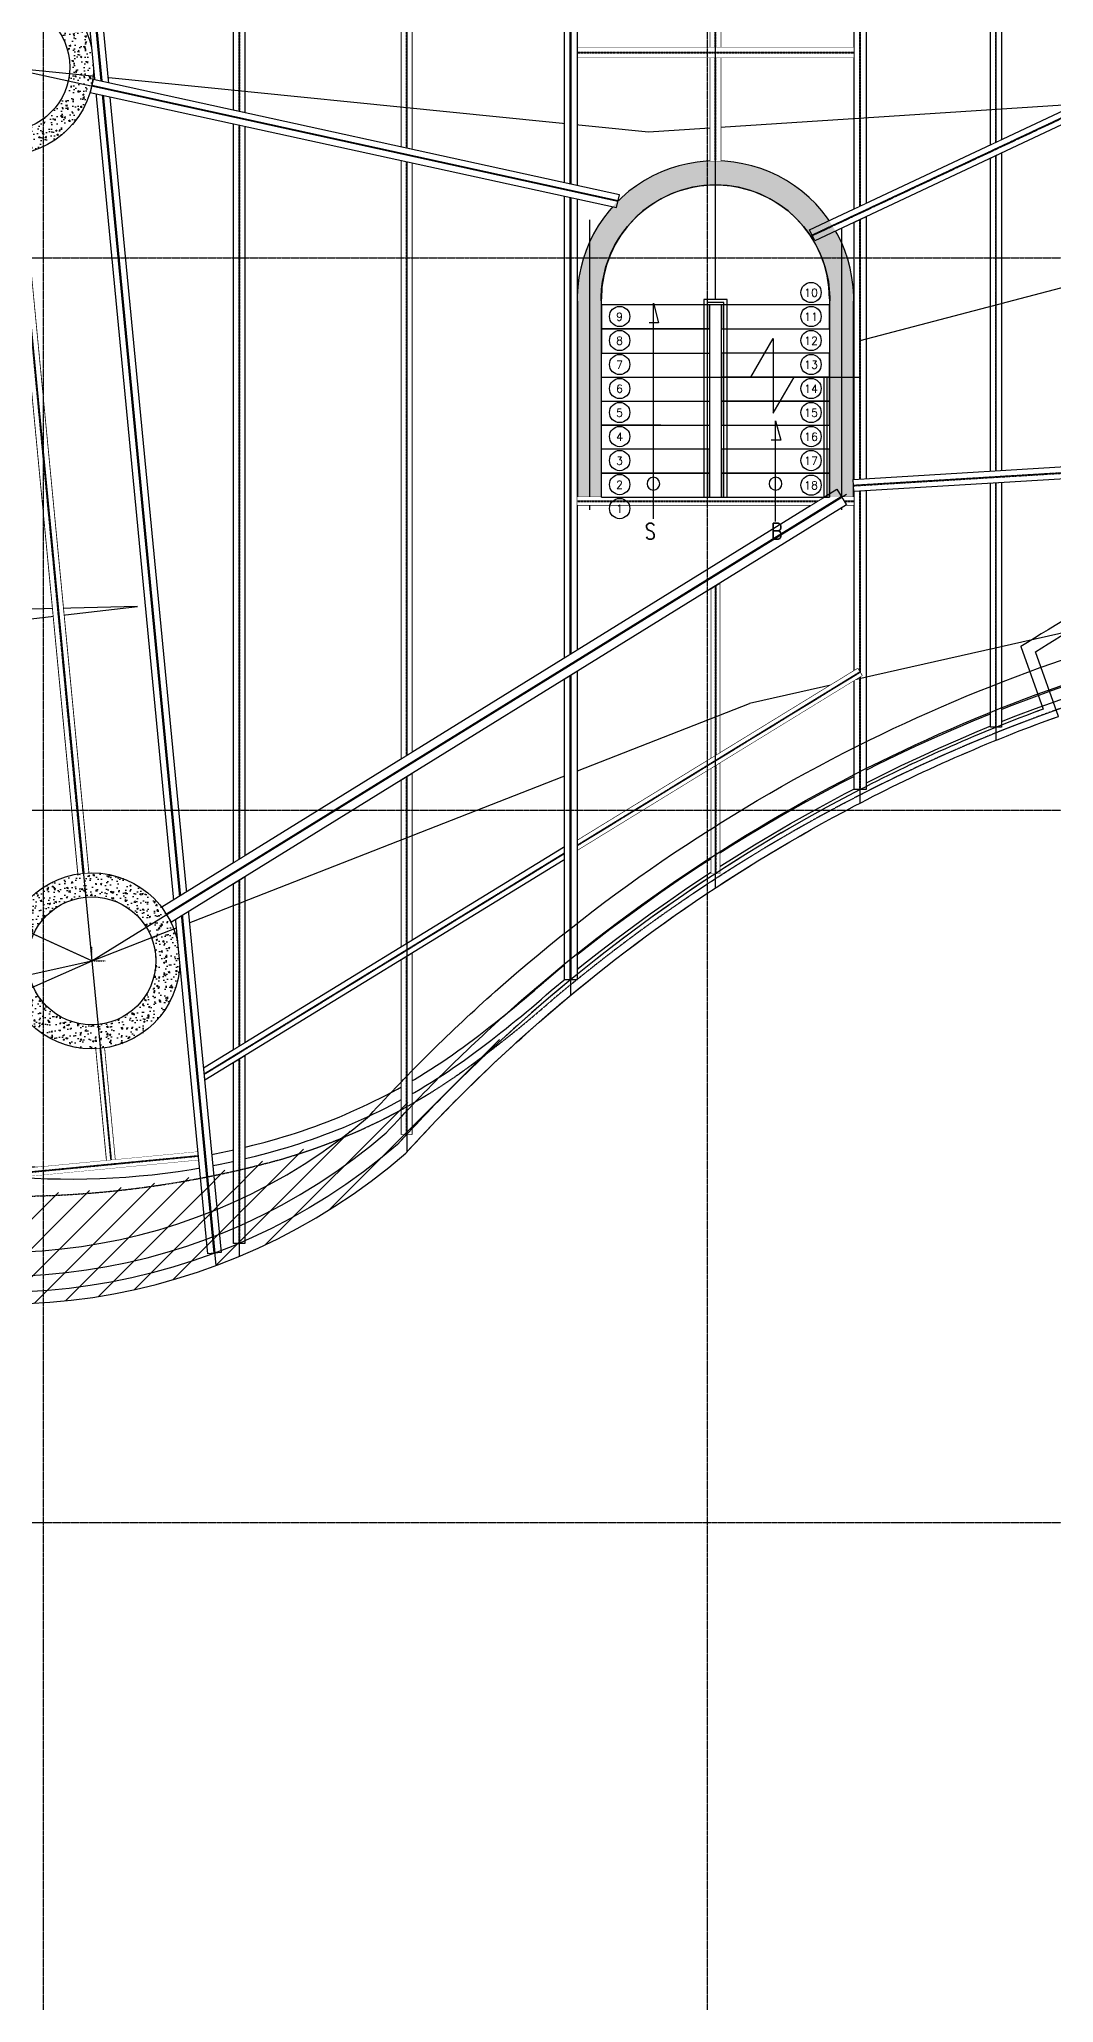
# Model space of a CAD drawing. Header units: millimetres. Extents: x 59135 to 3708801, y -250967 to 196121.
# Drawn here: x 3418114 to 3430786, y -150872 to -126340 of the extents above; entities that cross this region are included whole.
import ezdxf
from ezdxf.enums import TextEntityAlignment as Align

# ---------------------------------------------------------------- set-up
doc = ezdxf.new("R2010")
doc.units = ezdxf.units.MM
doc.header["$LTSCALE"] = 5
doc.set_wipeout_variables(frame=1)
for name, pattern in [('CENTER2', [1.125, 0.75, -0.125, 0.125, -0.125]), ('DASHDOT', [1, 0.5, -0.25, 0, -0.25]), ('HIDDEN', [0.375, 0.25, -0.125])]:
    doc.linetypes.add(name, pattern=pattern)
for name, color, linetype in [('CLARO', 8, 'Continuous'), ('EE-ACHURADOS', 9, 'Continuous'), ('EE-ARQUITECTONICO', 250, 'Continuous'), ('EE-COLUMNAS CONCRETO', 11, 'Continuous'), ('EE-EJES', 8, 'DASHDOT'), ('EE-OCULTAS', 252, 'HIDDEN'), ('EE-OCULTO', 252, 'HIDDEN')]:
    doc.layers.add(name, color=color, linetype=linetype)
doc.styles.add('$0$TEXT', font='romans.shx', dxfattribs={"width": 0.8})
doc.styles.add('ROMANS', font='romans')
doc.styles.add('TEXT', font='romans.shx', dxfattribs={"width": 0.8})

# ---------------------------------------------------------------- blocks, each defined once
blk = doc.blocks.new('*U555')
blk.add_wipeout([(-76, 6238.105167592465), (76, 6238.105167592465), (76, -4442.430325052496), (-76, -4442.430325052496)])
blk.add_lwpolyline([(-76, 6238.105167592466), (76, 6238.105167592466), (76, -4442.430325052497), (-76, -4442.430325052497)], close=True)
at = {"layer": 'EE-OCULTO'}
for p, q in [((-3.799999999995634, -4442.430325052497), (-3.799999999995634, 6238.105167592466)), ((3.799999999995634, -4442.430325052497), (3.799999999995634, 6238.105167592466))]:
    blk.add_line(p, q, dxfattribs=at)
blk = doc.blocks.new('*U116')
blk.add_wipeout([(-70, -1150.6903738374585), (69.99999999999909, -1150.6903738374585), (69.99999999999909, -11562.22642799422), (-70, -11562.22642799422)])
blk.add_lwpolyline([(-70, -1150.690373837454), (70, -1150.690373837454), (70, -11562.22642799422), (-70, -11562.22642799422)], close=True)
at = {"layer": 'EE-OCULTAS'}
for p, q in [((-3.199999999999932, -1150.690373837454), (-3.199999999999932, -11562.22642799422)), ((3.199999999999932, -1150.690373837454), (3.199999999999932, -11562.22642799422))]:
    blk.add_line(p, q, dxfattribs=at)
blk = doc.blocks.new('*U154')
blk.add_wipeout([(-50.5, 0), (50.5, 0), (50.5, -6162.331389841759), (-50.5, -6162.331389841759)])
blk.add_lwpolyline([(-50.5, 0), (50.5, 0), (50.5, -6162.33138984176), (-50.5, -6162.33138984176)], close=True)
blk.add_wipeout([(-50.5, 0), (50.5, 0), (50.5, -6162.331389841759), (-50.5, -6162.331389841759)])
at = {"layer": 'EE-OCULTAS'}
for p, q in [((-2.80000000000291, 0), (-2.80000000000291, -6162.33138984176)), ((2.80000000000291, 0), (2.80000000000291, -6162.33138984176))]:
    blk.add_line(p, q, dxfattribs=at)
blk = doc.blocks.new('*U160')
blk.add_wipeout([(-50.5, -674.5725208853837), (50.50000000000023, -674.5725208853837), (50.50000000000023, -4405.164507920505), (-50.5, -4405.164507920505)])
blk.add_lwpolyline([(-50.5, -674.5725208853837), (50.5, -674.5725208853837), (50.5, -4405.164507920505), (-50.5, -4405.164507920505)], close=True)
blk.add_wipeout([(-50.5, -674.5725208853837), (50.50000000000023, -674.5725208853837), (50.50000000000023, -4405.164507920505), (-50.5, -4405.164507920505)])
at = {"layer": 'EE-OCULTAS'}
for p, q in [((-2.80000000000291, -674.5725208853837), (-2.80000000000291, -4405.164507920505)), ((2.80000000000291, -674.5725208853837), (2.80000000000291, -4405.164507920505))]:
    blk.add_line(p, q, dxfattribs=at)
blk = doc.blocks.new('*U161')
blk.add_wipeout([(-70, 399), (70, 399), (70, -16978.58072077199), (-70, -16978.58072077199)])
blk.add_lwpolyline([(-70, 399), (70, 399), (70, -16978.580720772), (-70, -16978.580720772)], close=True)
at = {"layer": 'EE-OCULTAS'}
for p, q in [((-3.199999999999932, 399), (-3.199999999999932, -16978.580720772)), ((3.199999999999932, 399), (3.199999999999932, -16978.580720772))]:
    blk.add_line(p, q, dxfattribs=at)
blk = doc.blocks.new('*U162')
blk.add_lwpolyline([(-63.5, 174.5), (63.49999999999636, 174.5), (63.50000000004521, -14997.05207226814), (-63.49999999995115, -14997.05207226814)], close=True)
blk.add_wipeout([(-63.5, 174.5), (63.49999999999727, 174.5), (63.500000000047294, -14997.052072268138), (-63.49999999995089, -14997.052072268138)])
at = {"layer": 'EE-OCULTAS'}
for p, q in [((-2.899999999948964, -14997.05207226814), (-2.899999999997817, 174.5)), ((2.90000000004667, -14997.05207226814), (2.899999999997817, 174.5))]:
    blk.add_line(p, q, dxfattribs=at)
blk = doc.blocks.new('COLUMNA CONCRETO')
at = {"layer": 'EE-ACHURADOS'}
h = blk.add_hatch(dxfattribs=at)
h.set_pattern_fill('AR-CONC', color=256)
h.set_pattern_definition([(49.99999999999999, (-2321747.402392067, -250169.484605357), (182.184668996004, -15.93908553890309), [19.05, -209.55]), (355, (-2321747.402392067, -250169.484605357), (-35.24342142496934, 191.0568452390351), [15.24, -167.64058417]), (100.4514447, (-2321732.220385068, -250170.812858857), (146.9412470903533, 175.1177519121951), [16.1900088, -178.0902446]), (46.18420000000002, (-2321747.402392067, -250118.684605357), (271.0790408921299, -42.04232793272715), [28.57499999999999, -314.3249999999999]), (96.63555760999996, (-2321724.812492067, -250122.188105357), (237.404134051503, 247.4261245977215), [24.28502314, -267.13560816]), (351.1841511700001, (-2321747.402392067, -250118.684605357), (237.404134064977, 247.4261245855326), [22.85996707, -251.45973192]), (21, (-2321722.002392068, -250131.384605357), (151.6143912691325, -102.2651981870876), [19.05, -209.55]), (326.0000000000001, (-2321722.002392068, -250131.384605357), (61.80202834764707, 184.1879661223193), [15.24, -167.64]), (71.45144499999999, (-2321709.367859467, -250139.906705257), (213.4164192787161, 81.92276888590524), [16.1900088, -178.0899376]), (37.50000000000001, (-2321747.402392067, -250169.484605357), (3.088603250591817, 84.55503887315311), [0, -165.608, 0, -170.18, 0, -168.275]), (7.499999999999999, (-2321747.402392067, -250169.484605357), (66.81966251030575, 100.1805748181195), [0, -97.02799999999999, 0, -161.798, 0, -64.135]), (327.5, (-2321804.044392067, -250169.484605357), (135.5905951668714, -5.728743992673444), [0, -63.5, 0, -198.12, 0, -262.89]), (317.5, (-2321829.444392067, -250169.484605357), (148.129181386018, 25.42649103333303), [0, -82.55, 0, -131.572, 0, -186.69])])
h.paths.add_polyline_path([(-1100, 0, 1), (1100, 0, 1)])
h.paths.add_polyline_path([(800, 0, -1), (-800, 0, -1)], flags=16)
at = {"layer": 'EE-COLUMNAS CONCRETO'}
for radius in [1100, 800]:
    blk.add_circle((0, 0), radius, dxfattribs=at)
at = {"layer": 'EE-EJES'}
for q in [(0, 174.9585810349963), (167.7657512742444, 0)]:
    blk.add_line((0, 0), q, dxfattribs=at)
blk = doc.blocks.new('*U199')
blk.add_lwpolyline([(-63.5, 174.5), (63.49999999999636, 174.5), (63.50000000000418, -2398.799845517875), (-63.49999999999218, -2398.799845517875)], close=True)
blk.add_wipeout([(-63.5, 174.5), (63.49999999999727, 174.5), (63.50000000000523, -2398.799845517874), (-63.49999999999204, -2398.799845517874)])
at = {"layer": 'EE-OCULTAS'}
for p, q in [((-2.899999999990003, -2398.799845517875), (-2.899999999997817, 174.5)), ((2.900000000005631, -2398.799845517875), (2.899999999997817, 174.5))]:
    blk.add_line(p, q, dxfattribs=at)
blk = doc.blocks.new('*U200')
blk.add_lwpolyline([(-63.50000000000611, 2049.765460564754), (63.49999999999025, 2049.765460564754), (63.50000000000092, -1400.235731560533), (-63.49999999999544, -1400.235731560533)], close=True)
blk.add_wipeout([(-63.50000000000614, 2049.765460564754), (63.49999999999136, 2049.765460564754), (63.500000000002274, -1400.235731560534), (-63.49999999999545, -1400.235731560534)])
at = {"layer": 'EE-OCULTAS'}
for p, q in [((-2.899999999993256, -1400.235731560533), (-2.900000000003926, 2049.765460564754)), ((2.900000000002378, -1400.235731560533), (2.899999999991708, 2049.765460564754))]:
    blk.add_line(p, q, dxfattribs=at)
blk = doc.blocks.new('*U139')
blk.add_wipeout([(-50.5, 0), (50.5, 0), (50.5, -1401.7483213158782), (-50.5, -1401.7483213158782)])
blk.add_lwpolyline([(-50.5, 0), (50.5, 0), (50.5, -1401.748321315878), (-50.5, -1401.748321315878)], close=True)
blk.add_wipeout([(-50.5, 0), (50.5, 0), (50.5, -1401.7483213158782), (-50.5, -1401.7483213158782)])
at = {"layer": 'EE-OCULTAS'}
for p, q in [((-2.80000000000291, 0), (-2.80000000000291, -1401.748321315878)), ((2.80000000000291, 0), (2.80000000000291, -1401.748321315878))]:
    blk.add_line(p, q, dxfattribs=at)
blk = doc.blocks.new('*U141')
blk.add_wipeout([(-50.5, -82.50000000037335), (50.499999999999886, -82.50000000037335), (50.499999999999886, -2272.375216351443), (-50.5, -2272.375216351443)])
blk.add_lwpolyline([(-50.5, -82.50000000037254), (50.5, -82.50000000037254), (50.5, -2272.375216351443), (-50.5, -2272.375216351443)], close=True)
blk.add_wipeout([(-50.5, -82.50000000037335), (50.499999999999886, -82.50000000037335), (50.499999999999886, -2272.375216351443), (-50.5, -2272.375216351443)])
at = {"layer": 'EE-OCULTAS'}
for p, q in [((-2.80000000000291, -82.50000000037254), (-2.80000000000291, -2272.375216351443)), ((2.80000000000291, -82.50000000037254), (2.80000000000291, -2272.375216351443))]:
    blk.add_line(p, q, dxfattribs=at)
blk = doc.blocks.new('*U142')
blk.add_wipeout([(-70, 395.25066788291224), (70, 395.25066788291224), (70, -5070.434574510529), (-70, -5070.434574510529)])
blk.add_lwpolyline([(-70, 395.2506678829122), (70, 395.2506678829122), (70, -5070.43457451053), (-70, -5070.43457451053)], close=True)
at = {"layer": 'EE-OCULTAS'}
for p, q in [((-3.199999999999932, 395.2506678829122), (-3.199999999999932, -5070.43457451053)), ((3.199999999999932, 395.2506678829122), (3.199999999999932, -5070.43457451053))]:
    blk.add_line(p, q, dxfattribs=at)
blk = doc.blocks.new('*U143')
blk.add_wipeout([(-50.5, 0), (50.49999999999977, 0), (50.49999999999977, -4235.786198318525), (-50.5, -4235.786198318525)])
blk.add_lwpolyline([(-50.5, 0), (50.5, 0), (50.5, -4235.786198318525), (-50.5, -4235.786198318525)], close=True)
blk.add_wipeout([(-50.5, 0), (50.49999999999977, 0), (50.49999999999977, -4235.786198318525), (-50.5, -4235.786198318525)])
at = {"layer": 'EE-OCULTAS'}
for p, q in [((-2.80000000000291, 0), (-2.80000000000291, -4235.786198318525)), ((2.80000000000291, 0), (2.80000000000291, -4235.786198318525))]:
    blk.add_line(p, q, dxfattribs=at)
blk = doc.blocks.new('*U206')
blk.add_lwpolyline([(-63.5, 174.5), (63.49999999999636, 174.5), (63.50000000002517, -8844.65587579488), (-63.49999999997119, -8844.65587579488)], close=True)
blk.add_wipeout([(-63.5, 174.5), (63.49999999999727, 174.5), (63.500000000026375, -8844.65587579488), (-63.499999999970896, -8844.65587579488)])
at = {"layer": 'EE-OCULTAS'}
for p, q in [((-2.899999999969006, -8844.65587579488), (-2.899999999997817, 174.5)), ((2.900000000026629, -8844.65587579488), (2.899999999997817, 174.5))]:
    blk.add_line(p, q, dxfattribs=at)
blk = doc.blocks.new('*U192')
blk.add_wipeout([(-50.5, 3141.933917056768), (50.49999999999977, 3141.933917056768), (50.49999999999977, -308.06727506872176), (-50.5, -308.06727506872176)])
blk.add_lwpolyline([(-50.5, 3141.933917056769), (50.5, 3141.933917056769), (50.5, -308.0672750687227), (-50.5, -308.0672750687227)], close=True)
blk.add_wipeout([(-50.5, 3141.933917056768), (50.49999999999977, 3141.933917056768), (50.49999999999977, -308.06727506872176), (-50.5, -308.06727506872176)])
at = {"layer": 'EE-OCULTAS'}
for p, q in [((-2.80000000000291, 3141.933917056769), (-2.80000000000291, -308.0672750687227)), ((2.80000000000291, 3141.933917056769), (2.80000000000291, -308.0672750687227))]:
    blk.add_line(p, q, dxfattribs=at)
blk = doc.blocks.new('*U255')
blk.add_wipeout([(-76, -8664.586277316228), (76.00000000000045, -8664.586277316228), (76.00000000000045, -13626.911715033662), (-76, -13626.911715033662)])
blk.add_lwpolyline([(-76, -8664.586277316223), (76, -8664.586277316223), (76, -13626.91171503366), (-76, -13626.91171503366)], close=True)
at = {"layer": 'EE-OCULTO'}
for p, q in [((-3.799999999995634, -13626.91171503366), (-3.799999999995634, -8664.586277316223)), ((3.799999999995634, -13626.91171503366), (3.799999999995634, -8664.586277316223))]:
    blk.add_line(p, q, dxfattribs=at)
blk = doc.blocks.new('*U556')
blk.add_wipeout([(-76, -1252.3668887299336), (75.99999999999977, -1252.3668887299336), (75.99999999999977, -4525.278744719901), (-76, -4525.278744719901)])
blk.add_lwpolyline([(-76, -1252.366888729931), (76, -1252.366888729931), (76, -4525.2787447199), (-76, -4525.2787447199)], close=True)
at = {"layer": 'EE-OCULTO'}
for p, q in [((-3.799999999995634, -4525.2787447199), (-3.799999999995634, -1252.366888729931)), ((3.799999999995634, -4525.2787447199), (3.799999999995634, -1252.366888729931))]:
    blk.add_line(p, q, dxfattribs=at)
blk = doc.blocks.new('*U1230')
blk.add_circle((-0.1611676097918809, -4.465499484503932), 0.7999999999999998)
at = {"style": 'TEXT', "width": 0.8}
for tag, p in [('@', (-0.01274759736653744, 1.745678303350876)), ('ESCALERA', (-0.05687387687121755, -1.471571780943008))]:
    blk.add_attdef(tag, text='', height=2, rotation=177.9329932837739, dxfattribs=at).set_placement(p, align=Align.MIDDLE_CENTER)
blk = doc.blocks.new('NUM-ESCALERA')
blk.add_circle((0, 0), 0.1265625)
at = {"style": 'ROMANS'}
blk.add_attdef('NO', text='', height=0.1, rotation=359.9999999999984, dxfattribs=at).set_placement((-0.000878247263784715, -0.002336109827290045), align=Align.MIDDLE)
blk = doc.blocks.new('*U38')
blk.add_circle((-0.1611676097918809, -4.465499484503932), 0.7999999999999998)
at = {"style": '$0$TEXT', "width": 0.8}
for tag, p in [('@', (-0.01274759736653744, 1.745678303350876)), ('ESCALERA', (-0.05687387687121755, -1.471571780943008))]:
    blk.add_attdef(tag, text='', height=2, rotation=177.9329932837739, dxfattribs=at).set_placement(p, align=Align.MIDDLE_CENTER)
blk = doc.blocks.new('ESC P1')
at = {"layer": 'EE-ARQUITECTONICO'}
for p, q in [((-1674.999615309139, -4397.908520534636), (-1674.998521782458, -1922.908053204417)), ((1175.000211499631, -1922.90771728754), (1175.001520238817, -4397.90844334662)), ((1925.002339802682, -4397.908675886691), (1925.002339802682, -4397.908675886691)), ((1925.002339802682, -4397.908675886691), (1925.002339802682, -4397.908675886691)), ((1925.002339802682, -4397.908675886691), (1925.002339802682, -4397.908676177263))]:
    blk.add_line(p, q, dxfattribs=at)
for points in [[(-394.9984795823693, -1927.908518403769), (-394.9984758868814, -4397.908518493176), (-104.9984748736024, -4397.908518262208), (-104.9984772577882, -1927.908518463373)], [(-1674.998479641974, -2297.908520437777), (-324.9984781518579, -2297.908518515527), (-324.9984788075089, -1997.908518351614), (-1674.998480118811, -1997.908520564437)], [(-354.9984795823693, -1967.908518441021), (-354.9984758272767, -4397.90851855278), (-144.9984746947885, -4397.908518433571), (-144.9984772577882, -1967.908518619835)], [(-324.9981778040528, -1998.035818330944), (-324.9978187456727, -4397.908518664539), (-174.9959769025445, -4397.908518843353), (-174.9963347688317, -1998.035818509758)], [(-174.9984756484628, -2297.908518575132), (1175.001516960561, -2297.908516481519), (1175.001516483724, -1997.908516839147), (-174.9984751716256, -1997.908518411219)], [(-174.9984745159745, -2897.908518373966), (1175.001517437398, -2897.90851674974), (1175.001517437398, -2597.90851675719), (-174.9984761252999, -2597.908518329263)], [(-174.9984297798946, -3197.908519218894), (1175.001562173478, -3197.908517594668), (1175.001562173478, -2897.908517602118), (-174.9984313892201, -2897.908519174191)], [(1105.001519940794, -4397.908516690135), (1145.000544153154, -4397.908517040312), (1145.000541649759, -2897.908516921103), (1105.001517139375, -2897.90851663053)], [(1105.001519940794, -4397.90851663053), (1145.000544153154, -4397.908517092466), (1145.000541649759, -2897.908516801894), (1105.001517139375, -2897.908516690135)], [(-174.9984745159745, -3497.90851829201), (1175.001518391073, -3497.908516667783), (1175.001518391073, -3197.908516675234), (-174.9984742775559, -3197.908518537879)], [(-174.9984728470445, -4097.908518210053), (1175.00151976198, -4097.908517278731), (1175.001519285142, -3797.908516593277), (-174.9984733238816, -3797.908518284559)], [(-174.9984728470445, -4097.908518157899), (1175.001519523561, -4097.908517226577), (1175.001519285142, -3797.908516652882), (-174.9984735623002, -3797.908518224955)], [(-174.9984733238816, -4397.908518493176), (1175.001520238817, -4397.908516921103), (1175.00151976198, -4097.908517278731), (-174.9984728470445, -4097.908518210053)], [(-174.9984733238816, -4397.908518433571), (1175.001520238817, -4397.908516861498), (1175.001519523561, -4097.908517226577), (-174.9984728470445, -4097.908518157899)]]:
    blk.add_lwpolyline(points, close=True, dxfattribs=at)
for points in [[(-1024.998476661742, -4670.882264204323), (-1024.998471595347, -1976.209058888257), (-959.7601915970445, -2219.681637004018), (-1079.338825263083, -2219.681636191905)], [(-324.9984783902764, -2297.908518455923), (-324.9984783902764, -2297.908518455923), (-1674.998479641974, -2297.908520318568), (-1674.998478926718, -2597.908520370722), (-933.3318122401834, -2597.908519379795)], [(-568.2721861973405, -2897.908519655466), (192.7673220857978, -2897.908518724144), (469.642989359796, -2418.345792911947), (469.6429912671447, -3351.351156130433), (731.4382195696235, -2897.90851739049), (1543.954527519643, -2897.908516220748)], [(-933.3318122401834, -2597.908519379795), (-324.9984776750207, -2597.908518448472)], [(-1674.998479753733, -2897.9085209201), (-324.9984771981835, -2897.908518373966)], [(-1674.998478449881, -3197.908520460129), (-324.998476959765, -3197.908518828452)], [(-933.3318108096719, -3497.908519752324), (-1674.998478211462, -3497.908520333469)], [(-1674.998478211462, -3497.908520333469), (-933.3318108096719, -3497.908519752324)], [(-933.3318108096719, -3497.908519811928), (-1674.998478449881, -3497.908520273864)], [(-1674.998478449881, -3497.908520273864), (-324.9979533995502, -3497.90851943304)], [(500.0015278682113, -4702.557647481561), (500.0015260204673, -3444.706064000726), (565.2398057803512, -3688.178642064333), (445.6611722931266, -3688.178641311824)], [(500.0015278682113, -4702.557647533715), (500.0015260204673, -3444.70606406033), (565.2398057803512, -3688.178642004728), (445.6611722931266, -3688.17864125222)], [(-1674.998477078974, -4097.908520542085), (-324.9984753504395, -4097.908518798649), (-324.9984755888581, -3797.9085188061), (-1674.998478971422, -3797.908520665049)], [(-1674.997865120415, -4397.908520534635), (-324.9978633918799, -4397.908518791199), (-324.9978636302985, -4097.908518798649), (-1674.997867012862, -4097.908520657598)]]:
    blk.add_lwpolyline(points, dxfattribs=at)
blk.add_arc((-249.9991551414132, -1922.907885245979), 1424.999366641055, 6.753202758544731e-06, 180.0000067532027, dxfattribs=at)
at = {"layer": 'EE-ARQUITECTONICO', "linetype": 'ByBlock', "xscale": 1000, "yscale": 1000, "zscale": 1000}
for p, values in [((943.9432616457343, -1842.2034041062), {'NO': '10'}), ((-1446.688746549189, -2141.672450110316), {'NO': '9'}), ((943.9438712224364, -2141.625679790974), {'NO': '11'}), ((-1446.688137449324, -2441.672457024455), {'NO': '8'}), ((943.9438716992736, -2441.625679664314), {'NO': '12'}), ((-1446.688136972487, -2741.672457017004), {'NO': '7'}), ((943.9438719376922, -2741.625679418445), {'NO': '13'}), ((-1446.688136018813, -3041.672456942499), {'NO': '6'}), ((943.9438730701804, -3041.625673003495), {'NO': '14'}), ((-1446.688135124743, -3341.672450236976), {'NO': '5'}), ((943.9438737854362, -3341.625673107803), {'NO': '15'}), ((-1446.688134647906, -3641.672450229526), {'NO': '4'}), ((943.9438745006919, -3641.625672750175), {'NO': '16'}), ((-1446.688133694232, -3941.67245016247), {'NO': '3'}), ((943.9438745006919, -3941.625672794878), {'NO': '17'}), ((-1446.68813393265, -4241.672450318933), {'NO': '2'}), ((943.943874977529, -4249.376891233027), {'NO': '18'}), ((-1446.688133515418, -4541.672450192273), {'NO': '1'})]:
    blk.add_blockref('NUM-ESCALERA', p, dxfattribs=at).add_auto_attribs(values)
at = {"layer": 'EE-ARQUITECTONICO', "ltscale": 0.07}
ref = blk.add_blockref('*U1230', (-1008.881709970534, -4677.84627211839), dxfattribs=dict(at, xscale=-100.0000000000001, yscale=100.0000000000001, zscale=99.99999999999999, rotation=180))
ref.add_attrib('STAIR', 'S ', dxfattribs={"layer": '0', "height": 199.9999999999999, "rotation": 7.982783592452402e-08, "style": 'TEXT', "width": 0.8000000000072761}).set_placement((-1008.505724109709, -4825.112833231688, -1.818989403617525e-09), align=Align.MIDDLE_CENTER)
ref = blk.add_blockref('*U1230', (516.118285022676, -4677.84626956284), dxfattribs=dict(at, xscale=-100.0000000000001, yscale=100.0000000000001, zscale=99.99999999999999, rotation=180))
ref.add_attrib('STAIR', 'B', dxfattribs={"layer": '0', "height": 199.9999999999999, "rotation": 7.982783592452402e-08, "style": 'TEXT', "width": 0.8000000000072761}).set_placement((516.4942711219192, -4825.112830728292, -1.818989403617444e-09), align=Align.MIDDLE_CENTER)
ref = blk.add_blockref('*U38', (516.1182852610946, -4677.846269614995), dxfattribs=dict(at, xscale=-100.0000000000001, yscale=100.0000000000001, zscale=99.99999999999999, rotation=180))
ref.add_attrib('STAIR', 'B', dxfattribs={"layer": '0', "height": 199.9999999999999, "rotation": 7.982783592452402e-08, "style": '$0$TEXT', "width": 0.8000000000072761}).set_placement((516.4942713603377, -4825.112830609083, -1.818989403617444e-09), align=Align.MIDDLE_CENTER)
blk = doc.blocks.new('A$C572D47DB')
at = {"layer": 'CLARO'}
for p, q in [((80828.52816197509, 27279.22475500553), (80828.52816197509, 40465.66789087729)), ((81061.53004805883, 36968.22358999221), (81061.53004805883, 33345.58659015602)), ((84211.53095119726, 36968.223628412), (84211.53095119726, 33345.58662857581))]:
    blk.add_line(p, q, dxfattribs=at)
for points in [[(74845.39555695048, 27708.55628763611), (64644.47859262303, 32364.05444506279)], [(72030.89136036485, 31744.97618571017), (75416.11018285481, 32134.35054898285), (73750.896405268, 32092.71257678792), (73767.91284536337, 31944.77172927116)], [(63273.10935949162, 22595.42512590907), (74850.19389175251, 27708.55628763608)]]:
    blk.add_lwpolyline(points, dxfattribs=at)
for points in [[(69536.71359150484, 25627.90165991805, -0.07936423243418166), (72028.53312151507, 25335.96710605643, 0.1402013984775947), (77208.07971184328, 25354.43195338271, 0.08819961945020598), (79567.59168856218, 26517.85869343302, 0.0217355691412598), (80585.0635828264, 27336.45711703322, -0.1011811909445838), (87870.93658106402, 31278.81655545256, -0.1441354009792442), (99264.0766476877, 31398.76019842646, -0.103149395351976), (104961.4474772699, 28555.36123747847)], [(105048.2182659395, 28665.22856743357, 0.1031286619467013), (99300.95584671572, 31533.82158262751, 0.1441169767394041), (87830.1571621187, 31412.74590237162, 0.1011790504240183), (80495.12415735796, 27443.74597842715, 0.1011790504240183)], [(69530.86736099795, 25767.77954108737, -0.07936423243349926), (72066.55265514925, 25470.70579798243, 0.1402013984791025), (77169.10048239306, 25488.89614803813, 0.0881996194517802), (79484.65510361269, 26630.6484215977, 0.02173556914233742), (80492.64784996584, 27441.62047750971, 0.02173556914233742)]]:
    blk.add_lwpolyline(points, format="xyb", dxfattribs=at)
at = {"layer": 'EE-EJES', "linetype": 'CENTER2', "ltscale": 2.5}
blk.add_line((40124.97410451667, 20691.18270740306), (128213.6816818113, 20691.18270743242), dxfattribs=at)
at = {"layer": 'CLARO', "rotation": 314.818835368601}
blk.add_blockref('*U154', (74671.98778071394, 41796.66557489501), dxfattribs=at)
at = {"layer": 'CLARO'}
blk.add_blockref('COLUMNA CONCRETO', (74845.39555695048, 27708.55628763611), dxfattribs=at)
for points in [[(74532.62266292656, 43244.28529657752), (76394.86861147685, 23900.67905895744)], [(64644.47859262303, 32364.05444506279), (74850.19389175251, 27708.55628763608), (73775.07696049288, 38876.06000900737)]]:
    blk.add_lwpolyline(points, dxfattribs=at)
for name, p in [('*U161', (76687.05960348155, 41157.31788178781)), ('*U162', (78779.41223804653, 40536.69234838328)), ('*U555', (84444.52935410105, 34292.06373913825)), ('COLUMNA CONCRETO', (73770.27862664452, 38876.06000830702)), ('*U160', (82636.52910081903, 33203.17076459623))]:
    blk.add_blockref(name, p, dxfattribs=at)
at = {"layer": 'CLARO', "rotation": 180}
blk.add_blockref('*U116', (86141.37682872778, 29475.9558491316), dxfattribs=at)
at = {"layer": 'CLARO'}
for p, q in [((86141.37682872778, 30464.78576544009), (86141.37682872778, 41213.98260751288)), ((87832.45517771412, 33857.19422532388), (84444.52935410058, 33653.17161958045))]:
    blk.add_line(p, q, dxfattribs=at)
for points in [[(76687.05960348155, 41736.16071907256), (76687.05960348155, 24015.88289715559)], [(81801.97420768812, 38065.38135710082), (98363.23679595068, 39146.13665716074)], [(73775.07696144655, 38876.06000830702), (81801.97420768812, 38065.38135710082)], [(102290.8536555059, 35256.93330273501), (83062.2957209833, 30925.92582583896)], [(74850.19389175251, 27708.55628763608), (83062.2957209833, 30925.92582583896)]]:
    blk.add_lwpolyline(points, dxfattribs=at)
blk.add_lwpolyline([(84061.52816433785, 35903.17076439134), (84061.53087186767, 33503.17076448075), (84361.53103052685, 33503.17076445642), (84361.52816822566, 35895.81881227731, 1.047729866956224), (80911.52936820313, 35895.84589715319), (80911.53004805883, 33503.17076473605), (81211.53004805883, 33503.17076471171), (81211.52937026648, 35903.17076468191, -1.052628034265465), (84061.52942966437, 35903.17076840712)], format="xyb", dxfattribs=at)
at = {"layer": 'CLARO', "rotation": 5.49902716013213}
blk.add_blockref('*U139', (74950.80729350494, 26613.61867946081), dxfattribs=at)
at = {"layer": 'CLARO'}
blk.add_line((73917.95574712986, 25055.22136456936), (76261.9934170777, 25280.88635177424), dxfattribs=at)
blk.add_lwpolyline([(74845.39555695048, 27708.55628763611), (75089.97458210355, 25168.0538581718)], dxfattribs=at)
blk.add_blockref('*U199', (82636.52875803784, 40101.96559215663), dxfattribs=at)
at = {"layer": 'CLARO', "rotation": 121.5194172796465}
blk.add_blockref('*U142', (76506.1700752438, 26451.03863026388), dxfattribs=at)
at = {"layer": 'CLARO'}
for points in [[(78779.41223804606, 40872.92108254807), (78779.41223806934, 25317.52614132044)], [(80828.52816197509, 39057.5121842449), (82636.52875803784, 39057.5121842449)]]:
    blk.add_lwpolyline(points, dxfattribs=at)
at = {"layer": 'CLARO', "rotation": 95.49902715993998}
blk.add_blockref('*U141', (73917.9557471294, 25055.22136456918), dxfattribs=at)
at = {"layer": 'CLARO', "rotation": 270}
blk.add_blockref('*U200', (82311.76389353583, 39057.5121842449), dxfattribs=at)
at = {"layer": 'CLARO'}
blk.add_line((84444.52935410058, 29680.78205877988), (84444.52935410058, 40683.93032142139), dxfattribs=at)
for points in [[(82636.52875803784, 35978.17140000037), (82636.52875803784, 40426.73045665878)], [(98639.41488750139, 39183.23118579559), (84440.23580555199, 35456.95586255743)], [(73773.94876537845, 38875.25537249094), (81418.35963721666, 37200.28699990144)]]:
    blk.add_lwpolyline(points, dxfattribs=at)
for name, p, rotation in [('*U255', (96176.05893450743, 42571.29336714064), 295.1781166577877), ('*U143', (80828.52816197509, 29101.79839766285), 121.5194172796474)]:
    blk.add_blockref(name, p, dxfattribs=dict(at, rotation=rotation))
for points in [[(82636.27887554374, 32528.59824371082), (82634.82851277804, 28618.62206456283)], [(76166.03732108604, 26242.44642151927), (84444.52935410058, 31319.37276022611)]]:
    blk.add_lwpolyline(points, dxfattribs=at)
for points in [[(74470.59109288765, 43022.494992820284), (74635.82713193956, 43038.402582154915), (76462.60483941121, 24063.213679476074), (76297.36880035931, 24047.306090141436)], [(80911.52816197509, 40315.40637400441), (80745.52816197509, 40315.40637400441), (80745.52816197509, 27473.79586363837), (80911.52816197509, 27473.79586363837)]]:
    blk.add_wipeout(points).dxf.layer = 'CLARO'
for points in [[(74470.5910928878, 43022.49499282028), (74635.82713193959, 43038.4025821549), (76462.6048394111, 24063.21367947606), (76297.36880035931, 24047.30609014144)], [(80911.52816197509, 40315.40637400441), (80745.52816197509, 40315.40637400441), (80745.52816197509, 27473.79586363837), (80911.52816197509, 27473.79586363837)]]:
    blk.add_lwpolyline(points, close=True, dxfattribs=at)
for points in [[(76374.86052108323, 24054.76636622398), (74548.08281361172, 43029.95526890282)], [(76385.11311868718, 24055.75340339352), (74558.3354112152, 43030.94230607236)], [(80823.37816197518, 27473.79586363837), (80823.37816197518, 40315.40637400441)], [(80833.678161975, 27473.79586363837), (80833.678161975, 40315.40637400441)], [(60121.0517765847, 24442.18127016255), (74845.39555695048, 27708.55628763614)]]:
    blk.add_lwpolyline(points, dxfattribs=at)
at = {"layer": 'CLARO', "rotation": 5.471983474300743}
blk.add_blockref('*U206', (73897.08378713252, 37607.88563039023), dxfattribs=at)
at = {"layer": 'CLARO'}
for points in [[(73880.44363960298, 37781.59042448123), (74744.73908488126, 28803.94127686622)], [(74845.39555695048, 27708.55628763608), (84271.60535885952, 33540.33747007698)]]:
    blk.add_lwpolyline(points, dxfattribs=at)
at = {"layer": 'EE-EJES', "linetype": 'CENTER2', "ltscale": 2.5}
for p, q in [((74237.24902567128, 77875.61711657754), (74237.24902567221, 8065.352330517519)), ((40124.97410451667, 36491.18270896302), (128213.6816818113, 36491.18270899239))]:
    blk.add_line(p, q, dxfattribs=at)
at = {"layer": 'CLARO', "rotation": 90}
blk.add_blockref('*U192', (84053.46207903186, 33452.67076837408), dxfattribs=at)
blk.add_wipeout([(74862.55239603223, 38721.70024562779), (74827.02297637868, 38559.547045415515), (81400.59492734402, 37119.21039980552), (81436.12434699757, 37281.363600017794)]).dxf.layer = 'CLARO'
at = {"layer": 'CLARO'}
blk.add_lwpolyline([(74862.55239603203, 38721.70024562778), (74827.02297637844, 38559.54704541553), (81400.594927344, 37119.21039980551), (81436.12434699759, 37281.36360001779)], close=True, dxfattribs=at)
for points in [[(81417.25736903073, 37195.25634339915), (74843.68541806564, 38635.59298900914)], [(81419.4619053104, 37205.31765642416), (74845.8899543453, 38645.65430203418)]]:
    blk.add_lwpolyline(points, dxfattribs=at)
blk.add_wipeout([(75840.82071963878, 28190.349547746217), (75720.86379380732, 28384.24213642631), (84151.54578210443, 33600.11294852491), (84271.50270793588, 33406.22035984482)]).dxf.layer = 'CLARO'
for p, q in [((84208.76207896462, 33507.63128616105), (75778.08009066759, 28291.76047406247)), ((84214.28641107539, 33498.70202220869), (75783.60442277836, 28282.83121011007))]:
    blk.add_line(p, q, dxfattribs=at)
at = {"layer": 'CLARO', "lineweight": 0}
for points in [[(87904.27497212961, 32333.3133849623, 0.007338365141570943), (86632.67990844324, 31570.94149155638), (86920.38511769846, 30763.44580955527, 0.0330808921552022), (84465.50187890604, 29691.65726108573, 0.05229364312618049), (80934.55228822306, 27366.75325222037, 0.03691455729714704), (78769.56034915522, 25306.6720413687, -0.2898683857002599), (70586.6683418043, 24073.2491063597, 0.296963944623496), (63310.72782056406, 21658.80891485236, 0.05731892587326002), (62458.952172447, 20294.10472793601, -0.2718144160457009), (54351.55691402033, 15054.48020334265, -0.2085050047553356), (49585.07394187525, 16915.80994386695, -0.2019548649535412), (47693.80774419382, 21529.24966163657, -0.1117815392887395), (48716.12624328211, 25618.67921466849, -0.06933889616273688), (50204.00238816813, 27767.03346986792, -0.1897505714548883), (56488.96610753611, 30820.85934944174, -0.03960139216438685), (57524.65224425867, 30827.98074455283, 0.3718196386973263), (61796.51721875742, 33940.32216496489, 0.2399411141040937), (60920.24630754068, 37585.0044242861, 0.07953266736765871), (59926.37371032313, 38431.02822418234, -0.2518742500412677), (54897.43446176127, 46999.52013011, -0.4367966253389983), (62218.33522956446, 54279.15651912711, -0.196665284793105), (69433.33625571802, 50959.15886302016, -0.1042167961477972), (71669.61030690745, 47257.7128722193, 0.7828442239509819), (93103.54403321818, 50600.61182446501, 0.09078550474891858)], [(54345.4260298498, 15204.35518403075, 0.2718212597432858), (62325.20912234858, 20362.02455396674, -0.05666021830250395), (63184.66279857233, 21741.14564938567, -0.2981509636570883), (70636.40019815043, 24215.25700111411, 0.2899658139549323), (78664.56265275553, 25414.17788763068, -0.03723516384614972), (80866.60560290888, 27504.97986431143, -0.05161425912788156), (84376.86876218393, 29814.6655685427, -0.03151942230249289), (86729.088662792, 30853.42779440901), (86450.78947751597, 31634.52380056403, -0.007931264618727295), (87828.194298435, 32462.59093518279, -0.2238083467439748)]]:
    blk.add_lwpolyline(points, format="xyb", dxfattribs=at)
at = {"layer": 'CLARO'}
for points in [[(54351.55691145733, 15054.48020543627, 0.2718980177816591), (62460.28638767079, 20296.75700010828, -0.07420320983511071), (63619.79296420887, 22020.94237281106, -0.2641556946378398), (70217.3119452484, 24159.89016066215, -0.01351833828287836), (70586.66833113506, 24073.24910948149, 0.289869350880176), (78769.56034873798, 25306.67204083971, -0.02676353728325776), (80317.17492817715, 26839.53072870991, -0.06107923735087116), (84375.19274072722, 29644.60583425037, -0.03433807612794829), (86920.386015411, 30763.44328996609), (86632.67990833335, 31570.94149148659, -0.007338365141680602), (87904.2749720458, 32333.31338489233, -0.2237602926269847)], [(87828.1942979754, 32462.59093489495, 0.007931264616050229), (86450.78947751597, 31634.52380056403), (86729.08930816595, 30853.42598305215, 0.03059694991150777), (84443.70142291859, 29849.20724159203, 0.06299270569981744), (80217.49917434528, 26951.62329777799, 0.02665266855277247), (78664.56265281513, 25414.17788681856, -0.2899667818548037), (70636.40018599108, 24215.2570048692, 0.01393476904733944), (70247.60793315247, 24306.79881629071, 0.264155694638493), (63509.10063831881, 22122.17087140403, 0.07414488683198056), (62325.53981702402, 20362.68184816561, -0.271842309573993), (54345.42602758482, 15204.35518588594, -0.2084921284861389)]]:
    blk.add_lwpolyline(points, format="xyb", dxfattribs=at)
blk.add_lwpolyline([(75840.82071963884, 28190.34954774621), (75720.8637938071, 28384.24213642633), (84151.5457821046, 33600.11294852491), (84271.50270793587, 33406.22035984482)], close=True, dxfattribs=at)
at = {"layer": 'EE-EJES', "linetype": 'CENTER2', "ltscale": 2.5}
for p, q in [((82531.91925242217, 77875.61711657754), (82531.9192524231, 8065.352330575726)), ((40124.97410451667, 29591.1801390133), (128213.6816818113, 29591.18013904264))]:
    blk.add_line(p, q, dxfattribs=at)
at = {"layer": 'CLARO', "rotation": 273.446218912174}
blk.add_blockref('*U556', (88878.92626509024, 33920.21324320571), dxfattribs=at)
at = {"layer": 'CLARO'}
h = blk.add_hatch(color=256, dxfattribs=at)
h.dxf.hatch_style = 1
edge = h.paths.add_edge_path()
edge.add_line((84058.61396535672, 35903.1461135346), (84058.61523440061, 33503.17076448075))
edge.add_line((84058.61523440061, 33503.17076448075), (84358.6153930598, 33503.17076445643))
edge.add_line((84358.6153930598, 33503.17076445642), (84358.61396923289, 35895.81881227731))
edge.add_arc((82633.61520087719, 35976.29096314052), 1726.874783501463, 357.3290565005917, 542.6700438764433)
edge.add_line((80908.61516921036, 35895.84589715319), (80908.61441061646, 33503.17076473626))
edge.add_line((80908.61441061646, 33503.17076473628), (81208.61441061646, 33503.17076471196))
edge.add_line((81208.61441061646, 33503.17076471195), (81208.6151712737, 35903.17076468191))
edge.add_arc((82633.61520087672, 35976.29096313365), 1426.874783500721, -2.9383999793250837, 182.9374088163102, ccw=False)
at = {"layer": 'CLARO', "elevation": 0.002144955032094014}
for points in [[(54717.61509266542, 15428.9510802493, 0.06866635778950947), (57174.16125670122, 15983.20298998212, 0.06857477506291436), (59372.43043938326, 17173.77148853397, 0.1185208809181978), (62145.64927616762, 20451.69122500872, -0.0973185610949856), (63841.49298897432, 22736.73860620116, -0.2395946853963477), (70287.34704819368, 24502.5946733818, -0.01447505234437299), (70702.33622971224, 24404.41132633542, 0.2900957881764154), (78524.51733532595, 25557.7131339476, -0.02650541038836243), (80084.39795485185, 27101.12068970656, -0.0675697626870495), (84687.6458033626, 30195.91284595584, -0.1274295184052336), (94814.36012545275, 32285.21451930856, -0.08040996233230745)], [(54690.07524147676, 15727.69226528858, 0.06872670733228309), (57068.75298968004, 16264.07501985287, 0.06857477506291604), (59194.88768377947, 17415.5949158833, 0.1184292160921041), (61876.2257699077, 20583.68229077911, -0.09720906585091896), (63639.58058968233, 22958.62006797051, -0.23959468539635), (70347.8095296924, 24796.43865974402, -0.01526057809550585), (70803.0853194301, 24687.97256757473, 0.2902891123709269), (78315.01705256151, 25773.23562832331, -0.02628418447582422), (79884.98810282396, 27325.25393314814, -0.06756976268705003), (84555.27855721163, 30465.13192416882, -0.1274295184052341), (94829.36339893984, 32584.8391207621, -0.08045711412126728)]]:
    blk.add_lwpolyline(points, format="xyb", dxfattribs=at)
at = {"layer": 'CLARO'}
blk.add_blockref('ESC P1', (82886.52791317925, 37901.07928524635), dxfattribs=at)

msp = doc.modelspace()

# ---------------------------------------------------------------- block references
msp.add_blockref('A$C572D47DB', (3343923.842541883, -165563.1371979474))

# ---------------------------------------------------------------- next in the draw order: hatches: boundary and pattern name
at = {"layer": 'CLARO'}
h = msp.add_hatch(dxfattribs=at)
h.set_pattern_fill('ANSI31', color=256, scale=80)
h.set_pattern_definition([(45, (209410.8591884449, 21133.62004373223), (-179.605122421383, 179.6051224213831), [])])
h.paths.add_polyline_path([(3415594.264462018, -118307.7506944878, 0.05333223328171435), (3414639.826896691, -116291.4978480084, 0.05066214635729555), (3413357.178797269, -114603.9783348782, 0.1966652847930411), (3406142.177772068, -111283.9806782944, 0.4367966253372085), (3398821.277003789, -118563.6170677896, 0.2517993493397309), (3403847.69237102, -127130.5729515805, -0.07915725992393549), (3404844.598815465, -127977.6228089078, -0.2695939454068872), (3405588.533574605, -132069.7603258832, -0.3393587383864632), (3401448.490363496, -134735.156129866, 0.02772848030934302), (3400737.690166022, -134722.7461518986, 0.1984586013247573), (3394127.8449302, -137796.1037275491, 0.0693388961626187), (3392639.968785785, -139944.4579829951, 0.1117815392878064), (3391617.650285745, -144033.8875367387, 0.2019548649544463), (3393508.916483903, -148647.3272535546, 0.2085050047534851), (3398275.399456047, -150508.6569938405, 0.272345936705059), (3406391.710202718, -145251.6649887306, -0.05974758091022625), (3407276.104841261, -143852.7942652385, -0.2944555233354284), (3414510.510874772, -141489.8880882009, 0.289868386090882), (3422693.402892136, -140256.4651565297, -0.01920015287496535), (3423781.882736548, -139144.7127527061), (3423995.955106076, -138729.8335183921, -0.01086113687035479), (3423476.821749249, -139129.2239171891, -0.08812284712519151), (3421112.606090585, -140301.4631094359, -0.1921980784223566), (3411765.116144696, -139288.6060144328, -0.03896985333106501), (3409175.297651807, -137355.1277553462, -0.2444887369608211), (3406878.466387311, -130850.3682994269, -0.07694667893478), (3407497.385180512, -128981.9955102822, -0.3766846326854876), (3418307.848954717, -124930.9115085029, 0.1080435869988994), (3426321.975919272, -125655.8648185323), (3426807.464232511, -125118.9323347237, -0.3244829993661002)])

# ---------------------------------------------------------------- next in the draw order: linework, layer by layer
at = {"layer": 'EE-OCULTAS'}
msp.add_lwpolyline([(3424934.599078112, -138005.5189921731, -0.2675232665752394), (3445098.604639464, -134914.5498163576, -0.1339739928903516), (3451783.92752307, -140142.31246494, 1.08153471772604), (3461974.529845648, -130282.5004401082, -0.2303813724726302), (3458066.80143302, -117822.4640319223, 0.2474217759889514), (3456696.187588148, -114234.6405258054, 0.4641813040595923), (3436286.488415175, -118538.3581077928, -0.0198827746773659), (3435897.757835322, -119350.2150051469, -0.1868549245915205), (3429922.180954867, -124878.5624611253, -0.1575649238380615), (3418337.997953825, -124960.7427611226, 0.3766846326854879), (3407527.534179621, -129011.8267629022, 0.07694667893477158), (3406908.615386419, -130880.1995520467, 0.2444887369608219), (3409205.446650915, -137384.959007966, 0.03896985333106481), (3411795.265143805, -139318.4372670526, 0.1921980784223549), (3421142.755089693, -140331.2943620557, 0.08812284712522576), (3423506.970748358, -139159.0551698083, 0.02172483649565736), (3424527.402468138, -138338.1056599492, -0.006372461764266319), (3424934.599078112, -138005.5189919347)], format="xyb", close=True, dxfattribs=at)

doc.saveas('drawing.dxf')
